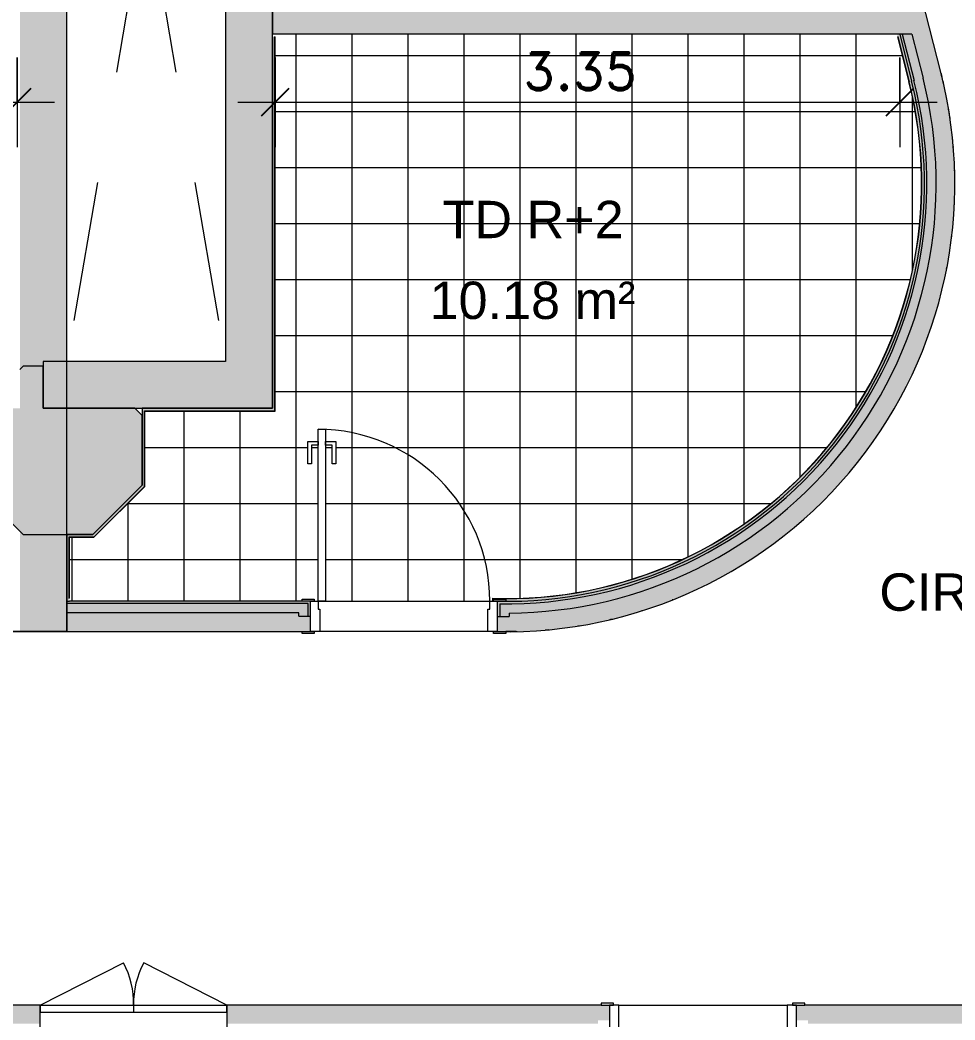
# Model space of a CAD drawing. Header units: metres. Extents: x -227.9 to -140, y 37.9 to 92.1.
# Drawn here: x -161.68 to -156.67, y 50.03 to 55.39 of the extents above; entities that cross this region are included whole.
import ezdxf

# ---------------------------------------------------------------- set-up
doc = ezdxf.new("R2010")
doc.units = ezdxf.units.M
doc.linetypes.add('JIS_02_0.7', pattern=[1.35, 0.75, -0.6])
for name, color, linetype, lineweight in [('A-ANNO-DIMS', 7, 'Continuous', 9), ('A-ANNO-DIMS-100', 7, 'Continuous', 9), ('A-AREA-IDEN', 7, 'Continuous', 9), ('A-DOOR', 7, 'Continuous', 5), ('A-FLOR', 7, 'Continuous', 5), ('A-FLOR-PATT', 7, 'Continuous', 5), ('A-WALL', 7, 'Continuous', 5), ('A-WALL-PATT', 7, 'Continuous', 13), ('I-WALL', 7, 'Continuous', 5), ('S-COLS', 7, 'Continuous', 5)]:
    doc.layers.add(name, color=color, linetype=linetype, lineweight=lineweight)
doc.layers.add('A-DETL', color=94, linetype='Continuous', lineweight=5, true_color=0x00a600)
doc.styles.add('Arial_1', font='arial.ttf', dxfattribs={"height": 0.2})
doc.styles.add('RomanD_B', font='', dxfattribs={"height": 0.2})
doc.styles.get('RomanD_B').set_extended_font_data('RomanD', bold=True)
doc.dimstyles.new('LAG-Romans_0_2', dxfattribs={"dimscale": 0.3048, "dimtxt": 0.200715, "dimasz": 0.492126, "dimexe": 0.787402, "dimexo": 0.0625, "dimgap": 0, "dimtad": 1, "dimrnd": 0.01, "dimzin": 0, "dimdsep": 46, "dimtxsty": 'RomanD_B', "dimblk1": 'OBLIQUE', "dimblk2": 'OBLIQUE', "dimsah": 1, "dimcen": 0.09, "dimdle": 0.656168, "dimazin": 0, "dimtfac": 1, "dimtdec": 4, "dimtix": 1, "dimtmove": 0, "dimatfit": 3, "dimfxl": 0.787402, "dimfxlon": 1, "dimtvp": 1, "dimtolj": 1, "dimtzin": 0, "dimarcsym": 2})

# ---------------------------------------------------------------- blocks, each defined once
blk = doc.blocks.new('LAG-C1030-PORTE-BAT 1 VANT-13PR_01 - LAG-C1030-PORTE-BAT 1 VANT-13PR_01_04F-90X210 CHAMBRE-15711706-MUC-LAG-PRO-PLA-ARC-TZN-N02-AG02Ec-Cote')
at = {"layer": 'A-DOOR'}
for p, q in [((0.3553, 1.0015), (0.3153, 1.0015)), ((0.3153, 1.0015), (0.3153, 0.0815)), ((0.3553, 0.0815), (0.3553, 1.0015)), ((0.2603, 0.9365), (0.2603, 0.8165)), ((0.3153, 0.9365), (0.2603, 0.9365)), ((0.2803, 0.8165), (0.2803, 0.9165)), ((0.2803, 0.9165), (0.3153, 0.9165)), ((0.3153, 0.9165), (0.3153, 0.9365)), ((0.4103, 0.9365), (0.3553, 0.9365)), ((0.3553, 0.9365), (0.3553, 0.9165)), ((0.3553, 0.9165), (0.3903, 0.9165)), ((0.3903, 0.9165), (0.3903, 0.8165)), ((0.4103, 0.8165), (0.4103, 0.9365)), ((0.2603, 0.8165), (0.2803, 0.8165)), ((0.3903, 0.8165), (0.4103, 0.8165)), ((0.3153, 0.0815), (0.3553, 0.0815))]:
    blk.add_line(p, q, dxfattribs=at)
at = {"layer": 'A-DOOR', "color": 9, "true_color": 0xc0c0c0}
for p, q in [((-0.5847, 0.0915), (-0.6497, 0.0915)), ((-0.6497, 0.0915), (-0.6497, 0.0815)), ((-0.6497, 0.0815), (-0.5847, 0.0815)), ((-0.6047, 0.0815), (-0.6047, -0.0815)), ((-0.5647, 0.0815), (-0.6047, 0.0815)), ((-0.5847, 0.0815), (-0.5847, 0.0915)), ((-0.5647, 0.0376), (-0.5647, 0.0815)), ((0.3953, 0.0815), (0.3553, 0.0815)), ((0.3553, 0.0815), (0.3553, 0.0376)), ((0.3753, 0.0915), (0.3753, 0.0815)), ((0.4403, 0.0915), (0.3753, 0.0915)), ((0.3753, 0.0815), (0.4403, 0.0815)), ((0.3953, -0.0815), (0.3953, 0.0815)), ((0.4403, 0.0815), (0.4403, 0.0915)), ((-0.5547, 0.0376), (-0.5647, 0.0376)), ((-0.5547, -0.0815), (-0.5547, 0.0376)), ((0.3553, 0.0376), (0.3453, 0.0376)), ((0.3453, 0.0376), (0.3453, -0.0815)), ((-0.5847, -0.0815), (-0.6497, -0.0815)), ((-0.6497, -0.0815), (-0.6497, -0.0915)), ((-0.6497, -0.0915), (-0.5847, -0.0915)), ((-0.6047, -0.0815), (-0.5547, -0.0815)), ((-0.5847, -0.0915), (-0.5847, -0.0815)), ((0.3453, -0.0815), (0.3953, -0.0815)), ((0.3753, -0.0815), (0.3753, -0.0915)), ((0.4403, -0.0815), (0.3753, -0.0815)), ((0.3753, -0.0915), (0.4403, -0.0915)), ((0.4403, -0.0915), (0.4403, -0.0815))]:
    blk.add_line(p, q, dxfattribs=at)
at = {"layer": 'A-DOOR'}
blk.add_arc((0.3553, 0.0815), 0.92, 90, 180, dxfattribs=at)
blk = doc.blocks.new('LAG-C1030-PORTE-INST-13PR_05_02F - LAG-C1030-PORTE-INST-13PR_05_02F-100x166-15159836-MUC-LAG-PRO-PLA-ARC-TZN-N02-AG02Ec-Cote')
at = {"layer": 'A-DOOR', "color": 9, "lineweight": 9, "true_color": 0xc0c0c0}
for p, q in [((-0.498, -0.0415), (-0.001, -0.0415)), ((-0.498, -0.0815), (-0.498, -0.0415)), ((-0.001, -0.0415), (-0.001, -0.0815)), ((0.001, -0.0415), (0.498, -0.0415)), ((0.001, -0.0815), (0.001, -0.0415)), ((0.498, -0.0415), (0.498, -0.0815)), ((-0.001, -0.0815), (-0.498, -0.0815)), ((0.498, -0.0815), (0.001, -0.0815))]:
    blk.add_line(p, q, dxfattribs=at)
at = {"layer": 'A-DOOR', "color": 9, "true_color": 0xc0c0c0}
for p, q in [((-0.5, -0.0815), (-0.0545, -0.3085)), ((0.5, -0.0815), (0.0545, -0.3085))]:
    blk.add_line(p, q, dxfattribs=at)
for centre, start, end in [((-0.4544, -0.0924), 331.6205, 1.3795), ((0.4544, -0.0924), 178.6205, 208.3795)]:
    blk.add_arc(centre, 0.4546, start, end, dxfattribs=at)
blk = doc.blocks.new('LAG-C1030-PORTE-BAT 1 VANT-13PR_01 - LAG-C1030-PORTE-BAT 1 VANT-13PR_01_03F-90X210-15711710-MUC-LAG-PRO-PLA-ARC-TZN-N02-AG02Ec-Cote')
at = {"layer": 'A-DOOR', "color": 9, "true_color": 0xc0c0c0}
for p, q in [((-0.6497, 0.0815), (-0.6497, 0.0915)), ((-0.6497, 0.0915), (-0.5847, 0.0915)), ((-0.5847, 0.0815), (-0.6497, 0.0815)), ((-0.6047, 0.0815), (-0.5547, 0.0815)), ((-0.6047, -0.0815), (-0.6047, 0.0815)), ((-0.5847, 0.0915), (-0.5847, 0.0815)), ((-0.5547, 0.0815), (-0.5547, -0.0376)), ((0.3453, 0.0815), (0.3953, 0.0815)), ((0.3453, -0.0376), (0.3453, 0.0815)), ((0.3753, 0.0915), (0.4403, 0.0915)), ((0.3753, 0.0815), (0.3753, 0.0915)), ((0.4403, 0.0815), (0.3753, 0.0815)), ((0.3953, 0.0815), (0.3953, -0.0815)), ((0.4403, 0.0915), (0.4403, 0.0815)), ((-0.5647, -0.0376), (-0.5647, -0.0815)), ((-0.5547, -0.0376), (-0.5647, -0.0376)), ((0.3553, -0.0376), (0.3453, -0.0376)), ((0.3553, -0.0815), (0.3553, -0.0376)), ((-0.6497, -0.0915), (-0.6497, -0.0815)), ((-0.6497, -0.0815), (-0.5847, -0.0815)), ((-0.5847, -0.0915), (-0.6497, -0.0915)), ((-0.5647, -0.0815), (-0.6047, -0.0815)), ((-0.5847, -0.0815), (-0.5847, -0.0915)), ((0.3953, -0.0815), (0.3553, -0.0815)), ((0.3753, -0.0815), (0.4403, -0.0815)), ((0.3753, -0.0915), (0.3753, -0.0815)), ((0.4403, -0.0915), (0.3753, -0.0915)), ((0.4403, -0.0815), (0.4403, -0.0915))]:
    blk.add_line(p, q, dxfattribs=at)
at = {"layer": 'A-DOOR'}
for p, q in [((0.3153, -0.0815), (0.3553, -0.0815)), ((0.3153, -1.0015), (0.3153, -0.0815)), ((0.3553, -0.0815), (0.3553, -1.0015)), ((0.2603, -0.8165), (0.2803, -0.8165)), ((0.2603, -0.9365), (0.2603, -0.8165)), ((0.2803, -0.8165), (0.2803, -0.9165)), ((0.3903, -0.8165), (0.4103, -0.8165)), ((0.3903, -0.9165), (0.3903, -0.8165)), ((0.4103, -0.8165), (0.4103, -0.9365)), ((0.3153, -0.9365), (0.2603, -0.9365)), ((0.2803, -0.9165), (0.3153, -0.9165)), ((0.3153, -0.9165), (0.3153, -0.9365)), ((0.3553, -0.9165), (0.3903, -0.9165)), ((0.3553, -0.9365), (0.3553, -0.9165)), ((0.4103, -0.9365), (0.3553, -0.9365)), ((0.3553, -1.0015), (0.3153, -1.0015))]:
    blk.add_line(p, q, dxfattribs=at)
blk.add_arc((0.3553, -0.0815), 0.92, 180, 270, dxfattribs=at)
blk = doc.blocks.new('DIMBLOCK93-MUC-LAG-PRO-PLA-ARC-TZN-N02-AG02Ec-Cote')
at = {"layer": 'A-ANNO-DIMS-100', "transparency": 16777216}
for p, q in [((-160.3124, 55.1891), (-160.3124, 54.7091)), ((-160.3124, 54.9491), (-160.3124, 55.1891)), ((-156.9674, 55.1891), (-156.9674, 54.7091)), ((-156.9674, 54.9491), (-156.9674, 55.1891)), ((-160.5124, 54.9491), (-156.7674, 54.9491))]:
    blk.add_line(p, q, dxfattribs=at)
at = {"layer": 'A-ANNO-DIMS-100', "lineweight": 25, "transparency": 16777216}
for p, q in [((-160.3124, 54.9491), (-160.2374, 55.0241)), ((-156.9674, 54.9491), (-156.8924, 55.0241)), ((-160.3124, 54.9491), (-160.3874, 54.8741)), ((-156.9674, 54.9491), (-157.0424, 54.8741))]:
    blk.add_line(p, q, dxfattribs=at)
at = {"layer": 'A-ANNO-DIMS-100', "color": 0, "transparency": 16777216, "insert": (-158.9834, 55.2147), "char_height": 0.2, "width": 0.824475, "attachment_point": 1, "rotation": 0, "line_spacing_factor": 1.146391, "style": 'RomanD_B'}
blk.add_mtext('3.35', dxfattribs=at)
blk = doc.blocks.new('_Oblique')
at = {"color": 0, "linetype": 'ByBlock', "lineweight": -2}
blk.add_line((-0.5, -0.5), (0.5, 0.5), dxfattribs=at)
blk = doc.blocks.new('DIMBLOCK119-MUC-LAG-PRO-PLA-ARC-TZN-N02-AG02Ec-Cote')
at = {"layer": 'A-ANNO-DIMS-100', "transparency": 16777216}
for p, q in [((-170.0511, 55.1891), (-170.0511, 54.7091)), ((-170.0511, 54.9491), (-170.0511, 55.1891)), ((-161.6939, 55.1891), (-161.6939, 54.7091)), ((-161.6939, 54.9491), (-161.6939, 55.1891)), ((-170.0511, 54.9491), (-161.4939, 54.9491))]:
    blk.add_line(p, q, dxfattribs=at)
at = {"layer": 'A-ANNO-DIMS-100', "lineweight": 25, "transparency": 16777216}
for p, q in [((-170.0511, 54.9491), (-169.9761, 55.0241)), ((-161.6939, 54.9491), (-161.6189, 55.0241)), ((-170.0511, 54.9491), (-170.1261, 54.8741)), ((-161.6939, 54.9491), (-161.7689, 54.8741))]:
    blk.add_line(p, q, dxfattribs=at)
at = {"layer": 'A-ANNO-DIMS-100', "color": 0, "transparency": 16777216, "insert": (-166.216, 55.2147), "char_height": 0.2, "width": 0.824475, "attachment_point": 1, "line_spacing_factor": 1.146391, "style": 'RomanD_B'}
blk.add_mtext('8.36', dxfattribs=at)

msp = doc.modelspace()

# ---------------------------------------------------------------- hatches: boundary and pattern name
at = {"layer": 'A-FLOR-PATT', "true_color": 0xc0c0c0}
h = msp.add_hatch(dxfattribs=at)
h.set_pattern_fill('FP_2', color=9, style=0, pattern_type=2)
h.set_pattern_definition([(0, (0, 0), (0, 0.3), []), (90, (0, 0), (-0.3, 0), [])])
h.paths.add_polyline_path([(-160.0826, 52.2766), (-159.1484, 52.2776), (-159.1482, 52.2926), (-158.9757, 52.2937), (-158.8192, 52.3058), (-158.6563, 52.3306), (-158.4957, 52.3674), (-158.3383, 52.416), (-158.1714, 52.4826), (-158.0364, 52.5474), (-157.8936, 52.6296), (-157.7527, 52.7256), (-157.6242, 52.828), (-157.5037, 52.9396), (-157.3917, 53.0597), (-157.2889, 53.1879), (-157.1958, 53.3232), (-157.111, 53.4691), (-157.0409, 53.6127), (-156.9799, 53.7652), (-156.93, 53.923), (-156.8919, 54.0854), (-156.8657, 54.2533), (-156.8526, 54.4093), (-156.851, 54.574), (-156.8629, 54.7477), (-156.8851, 54.9051), (-156.9206, 55.0688), (-156.9822, 55.3146), (-160.3274, 55.3146), (-160.3274, 55.3006), (-160.3124, 55.2996), (-160.3134, 53.2953), (-161.0103, 53.2953), (-161.0114, 52.8911), (-161.2843, 52.6198), (-161.4139, 52.6198), (-161.4139, 52.2776), (-160.1676, 52.2776), (-160.1676, 52.2876), (-160.1026, 52.2876), (-160.1026, 52.2776), (-160.0826, 52.2776)])
h.paths.add_polyline_path([(-160.0679, 52.2776), (-160.0826, 52.2776), (-160.0826, 53.1126), (-160.1176, 53.1126), (-160.1176, 53.0126), (-160.1376, 53.0126), (-160.1376, 53.1326), (-160.0826, 53.1326), (-160.0826, 53.1976), (-160.0426, 53.1976), (-160.0426, 53.1326), (-159.9876, 53.1326), (-159.9876, 53.0126), (-160.0076, 53.0126), (-160.0076, 53.1126), (-160.0426, 53.1126), (-160.0426, 52.2776)])
at = {"layer": 'A-WALL-PATT', "lineweight": 5, "true_color": 0xaaaaaa}
for points in [[(-161.6789, 52.1148), (-161.4289, 52.1148), (-161.4289, 58.7603), (-161.6789, 58.7603), (-161.6789, 52.3648)], [(-160.3274, 53.3103), (-160.3274, 58.7603), (-160.5774, 58.7603), (-160.5774, 53.3103)], [(-160.3274, 53.2963), (-160.3134, 53.2963), (-160.3134, 55.3006), (-160.3274, 55.2996), (-160.3274, 53.3103)], [(-156.9171, 55.0592), (-156.9035, 55.0627), (-156.9674, 55.3146), (-156.9818, 55.3146), (-156.938, 55.1417)], [(-159.1226, 52.2769), (-158.9579, 52.2792), (-158.7938, 52.2937), (-158.6312, 52.3202), (-158.471, 52.3586), (-158.3141, 52.4086), (-158.1612, 52.4701), (-158.0133, 52.5427), (-157.8712, 52.626), (-157.7355, 52.7195), (-157.6071, 52.8227), (-157.4867, 52.9351), (-157.3748, 53.056), (-157.2722, 53.1849), (-157.1793, 53.3209), (-157.0967, 53.4635), (-157.0248, 53.6117), (-156.964, 53.7648), (-156.9146, 53.922), (-156.8769, 54.0824), (-156.8512, 54.2451), (-156.8375, 54.4093), (-156.8359, 54.574), (-156.8477, 54.7477), (-156.869, 54.9016), (-156.9036, 55.0627), (-156.9171, 55.0592), (-156.8826, 54.8981), (-156.8601, 54.7349), (-156.8498, 54.5705), (-156.8517, 54.4058), (-156.8657, 54.2416), (-156.8919, 54.079), (-156.93, 53.9187), (-156.98, 53.7617), (-157.0414, 53.6088), (-157.1139, 53.4609), (-157.1972, 53.3188), (-157.2909, 53.1832), (-157.3943, 53.055), (-157.5069, 52.9347), (-157.6281, 52.8231), (-157.7603, 52.7187), (-157.8936, 52.6284), (-158.0364, 52.5463), (-158.1849, 52.475), (-158.3383, 52.4149), (-158.4957, 52.3663), (-158.6563, 52.3295), (-158.8192, 52.3047), (-158.9937, 52.2921), (-159.1482, 52.2916), (-159.1484, 52.2776), (-159.1426, 52.2776), (-159.1426, 52.2876), (-159.0776, 52.2876), (-159.0776, 52.2776), (-159.1226, 52.2776)], [(-160.5774, 53.3103), (-160.5774, 53.5603), (-161.5539, 53.5603), (-161.5539, 53.3103), (-161.0495, 53.3103)], [(-161.0254, 52.8786), (-161.0114, 52.8926), (-161.0113, 53.2963), (-161.0253, 53.2953), (-161.0254, 52.8984)], [(-160.3274, 53.2963), (-160.3274, 53.3103), (-161.0253, 53.3103), (-161.0253, 53.2963), (-161.0113, 53.2963)], [(-161.2833, 52.6208), (-161.0254, 52.8786), (-161.0254, 52.8984), (-161.3031, 52.6209)], [(-161.3031, 52.6209), (-161.2891, 52.6348), (-161.4289, 52.6349), (-161.4289, 52.6209), (-161.4149, 52.6209)], [(-161.4149, 52.2776), (-161.4149, 52.6209), (-161.4289, 52.6199), (-161.4289, 52.2776)]]:
    msp.add_hatch(color=253, dxfattribs=at).paths.add_polyline_path(points)
at = {"layer": 'I-WALL', "true_color": 0xaaaaaa}
h = msp.add_hatch(color=253, dxfattribs=at)
h.paths.add_polyline_path([(-156.8425, 55.0781), (-156.7455, 55.1027), (-157.7705, 59.1478), (-157.8495, 59.1278), (-157.834, 59.0668), (-157.8519, 59.0622), (-156.8945, 55.2835)])
h.paths.add_polyline_path([(-158.0951, 60.0972), (-158.0161, 60.1172), (-158.2818, 61.1661), (-158.3788, 61.1415), (-158.1285, 60.1537), (-158.1105, 60.1583), (-158.0983, 60.1098)])
h = msp.add_hatch(color=253, dxfattribs=at)
h.paths.add_polyline_path([(-156.8909, 55.0659), (-156.8425, 55.0781), (-156.9024, 55.3146), (-156.954, 55.3146), (-156.938, 55.2516)])
h.paths.add_polyline_path([(-156.9404, 55.4646), (-157.2889, 56.8401), (-157.3374, 56.8278), (-156.992, 55.4646)])
h.paths.add_polyline_path([(-157.3519, 56.885), (-157.3034, 56.8973), (-157.5645, 57.9277), (-157.6129, 57.9154), (-157.4891, 57.4268)])
h.paths.add_polyline_path([(-157.6274, 57.9726), (-157.5789, 57.9849), (-157.8519, 59.0622), (-157.834, 59.0668), (-157.8463, 59.1152), (-157.9127, 59.0984), (-157.658, 58.0931)])
h.paths.add_polyline_path([(-158.1647, 60.093), (-158.0983, 60.1098), (-158.1105, 60.1583), (-158.1285, 60.1537), (-158.3542, 61.0446), (-158.4027, 61.0323), (-158.1692, 60.1107)])
h = msp.add_hatch(color=253, dxfattribs=at)
h.paths.add_polyline_path([(-156.9035, 55.0627), (-156.8909, 55.0659), (-156.954, 55.3146), (-156.9674, 55.3146), (-156.938, 55.1987)])
h.paths.add_polyline_path([(-157.0054, 55.4646), (-156.992, 55.4646), (-157.3374, 56.8278), (-157.35, 56.8246), (-157.0953, 55.8194)])
h.paths.add_polyline_path([(-157.3645, 56.8818), (-157.3519, 56.885), (-157.6129, 57.9154), (-157.6255, 57.9122), (-157.5025, 57.4268)])
h.paths.add_polyline_path([(-157.64, 57.9694), (-157.6274, 57.9726), (-157.9127, 59.0984), (-157.8463, 59.1152), (-157.8495, 59.1278), (-157.9285, 59.1078), (-157.6437, 57.9839)])
h.paths.add_polyline_path([(-158.1741, 60.0772), (-158.0951, 60.0972), (-158.0983, 60.1098), (-158.1647, 60.093), (-158.3904, 60.9839), (-158.403, 60.9807), (-158.1788, 60.096)])
for points in [[(-158.5826, 55.3146), (-156.9024, 55.3146), (-156.9404, 55.4646), (-160.3274, 55.4646), (-160.3274, 55.3146), (-158.7882, 55.3146)], [(-156.9181, 55.059), (-156.9171, 55.0592), (-156.938, 55.1376)], [(-159.1226, 52.1147), (-158.9803, 52.1151), (-158.8098, 52.1277), (-158.6407, 52.1524), (-158.4738, 52.1891), (-158.3099, 52.2375), (-158.1499, 52.2975), (-157.9945, 52.3688), (-157.8446, 52.4509), (-157.701, 52.5435), (-157.5643, 52.646), (-157.4352, 52.7581), (-157.3144, 52.879), (-157.2026, 53.0082), (-157.1002, 53.1451), (-157.0079, 53.2889), (-156.926, 53.4389), (-156.8549, 53.5944), (-156.7952, 53.7545), (-156.7469, 53.9184), (-156.7105, 54.0854), (-156.686, 54.2546), (-156.6737, 54.425), (-156.6735, 54.5959), (-156.6854, 54.7664), (-156.7095, 54.9356), (-156.7456, 55.1027), (-156.8425, 55.0781), (-156.8074, 54.9151), (-156.7841, 54.7477), (-156.7731, 54.5834), (-156.7741, 54.4166), (-156.7871, 54.2503), (-156.8122, 54.0854), (-156.8492, 53.9227), (-156.8978, 53.7632), (-156.9579, 53.6076), (-157.0291, 53.4567), (-157.111, 53.3114), (-157.2033, 53.1725), (-157.3054, 53.0406), (-157.4168, 52.9164), (-157.5369, 52.8006), (-157.665, 52.6939), (-157.8006, 52.5967), (-157.9429, 52.5096), (-158.0911, 52.433), (-158.2444, 52.3674), (-158.4021, 52.313), (-158.5633, 52.2703), (-158.7273, 52.2393), (-158.893, 52.2203), (-159.0596, 52.2134), (-159.0596, 52.1949), (-159.1226, 52.1954)], [(-159.1096, 52.1951), (-159.1096, 52.2636), (-158.9445, 52.2669), (-158.7801, 52.2823), (-158.6172, 52.3098), (-158.4568, 52.3491), (-158.2996, 52.4), (-158.1467, 52.4624), (-157.9987, 52.5358), (-157.8566, 52.6199), (-157.7209, 52.7141), (-157.5926, 52.8181), (-157.4722, 52.9312), (-157.3605, 53.0528), (-157.2579, 53.1823), (-157.1652, 53.319), (-157.0827, 53.4621), (-157.011, 53.6108), (-156.9503, 53.7645), (-156.9011, 53.9221), (-156.8636, 54.083), (-156.838, 54.2462), (-156.8244, 54.4108), (-156.8229, 54.5759), (-156.8346, 54.7477), (-156.8563, 54.9044), (-156.891, 55.0658), (-156.9036, 55.0627), (-156.869, 54.9016), (-156.8464, 54.7384), (-156.8359, 54.574), (-156.8375, 54.4093), (-156.8512, 54.2451), (-156.8769, 54.0824), (-156.9146, 53.922), (-156.964, 53.7648), (-157.0248, 53.6117), (-157.0967, 53.4635), (-157.1793, 53.3209), (-157.2722, 53.1849), (-157.3748, 53.056), (-157.4867, 52.9351), (-157.6071, 52.8227), (-157.7355, 52.7195), (-157.8712, 52.626), (-158.0133, 52.5427), (-158.1714, 52.466), (-158.3141, 52.4086), (-158.471, 52.3586), (-158.6312, 52.3202), (-158.7938, 52.2937), (-158.9579, 52.2792), (-159.1226, 52.2769), (-159.1226, 52.1954), (-159.1161, 52.1952)], [(-159.0596, 52.1949), (-159.0596, 52.2134), (-158.893, 52.2203), (-158.7273, 52.2393), (-158.5633, 52.2703), (-158.4021, 52.313), (-158.2444, 52.3674), (-158.0911, 52.433), (-157.9429, 52.5096), (-157.7897, 52.6045), (-157.665, 52.6939), (-157.5369, 52.8006), (-157.4168, 52.9164), (-157.3054, 53.0406), (-157.2033, 53.1725), (-157.111, 53.3114), (-157.0291, 53.4567), (-156.9579, 53.6076), (-156.8978, 53.7632), (-156.8492, 53.9227), (-156.8122, 54.0854), (-156.7871, 54.2503), (-156.7741, 54.4166), (-156.7731, 54.5834), (-156.7843, 54.7499), (-156.8074, 54.9151), (-156.8425, 55.0781), (-156.891, 55.0658), (-156.8563, 54.9044), (-156.8336, 54.7408), (-156.8229, 54.5759), (-156.8244, 54.4108), (-156.838, 54.2462), (-156.8636, 54.083), (-156.9011, 53.9221), (-156.9503, 53.7645), (-157.011, 53.6108), (-157.0827, 53.4621), (-157.1652, 53.319), (-157.2579, 53.1823), (-157.3605, 53.0528), (-157.4722, 52.9312), (-157.5926, 52.8181), (-157.7209, 52.7141), (-157.8566, 52.6199), (-157.9987, 52.5358), (-158.1467, 52.4624), (-158.2996, 52.4), (-158.4568, 52.3491), (-158.6172, 52.3098), (-158.7801, 52.2823), (-158.9445, 52.2669), (-159.1096, 52.2636), (-159.1096, 52.1951), (-159.0846, 52.1949)], [(-159.1482, 52.2916), (-158.9835, 52.2921), (-158.8192, 52.3047), (-158.6563, 52.3295), (-158.4957, 52.3663), (-158.3383, 52.4149), (-158.1714, 52.4814), (-158.0364, 52.5463), (-157.8936, 52.6284), (-157.7572, 52.7208), (-157.6281, 52.8231), (-157.5069, 52.9347), (-157.3943, 53.055), (-157.2909, 53.1832), (-157.1972, 53.3188), (-157.1139, 53.4609), (-157.0414, 53.6088), (-156.98, 53.7617), (-156.93, 53.9187), (-156.8919, 54.079), (-156.8657, 54.2416), (-156.8517, 54.4058), (-156.8498, 54.5705), (-156.8619, 54.7477), (-156.8826, 54.8981), (-156.8836, 54.898), (-156.8611, 54.7348), (-156.8508, 54.5705), (-156.8527, 54.4058), (-156.8667, 54.2417), (-156.8929, 54.0792), (-156.931, 53.919), (-156.9809, 53.762), (-157.0423, 53.6092), (-157.1148, 53.4614), (-157.1981, 53.3193), (-157.2917, 53.1838), (-157.395, 53.0556), (-157.5076, 52.9354), (-157.6287, 52.8239), (-157.7603, 52.7199), (-157.8941, 52.6292), (-158.0369, 52.5472), (-158.1853, 52.4759), (-158.3387, 52.4158), (-158.496, 52.3673), (-158.6565, 52.3305), (-158.8193, 52.3057), (-158.9937, 52.2931), (-159.1482, 52.2926)], [(-160.3134, 53.2963), (-160.3124, 53.2963), (-160.3134, 54.2119)], [(-161.0114, 52.8926), (-161.0104, 52.8936), (-161.0113, 53.1403)], [(-161.4149, 52.2916), (-161.4139, 52.2926), (-161.4149, 52.6045)], [(-161.2843, 52.6198), (-161.2833, 52.6208), (-161.3041, 52.6199)], [(-160.1226, 52.1961), (-160.1226, 52.2776), (-161.4289, 52.2776), (-161.4289, 52.2646), (-160.1356, 52.2646), (-160.1356, 52.1961)], [(-160.1356, 52.1961), (-160.1356, 52.2646), (-161.4289, 52.2646), (-161.4289, 52.2146), (-160.1856, 52.2146), (-160.1856, 52.1961)], [(-160.1226, 52.1146), (-160.1226, 52.1961), (-160.1856, 52.1961), (-160.1856, 52.2146), (-161.4289, 52.2146), (-161.4289, 52.1146), (-160.1676, 52.1146)]]:
    msp.add_hatch(color=253, dxfattribs=at).paths.add_polyline_path(points)
h = msp.add_hatch(color=253, dxfattribs=at)
h.paths.add_polyline_path([(-155.2206, 50.0135), (-155.0756, 50.0135), (-155.0756, 50.032), (-155.0126, 50.032), (-155.0126, 50.1135), (-155.4841, 50.1135), (-155.4841, 50.0135), (-155.2934, 50.0135)])
h.paths.add_polyline_path([(-153.9496, 50.0135), (-153.9046, 50.0135), (-153.9046, 50.1135), (-154.0126, 50.1135), (-154.0126, 50.032), (-153.9496, 50.032)])
h.paths.add_polyline_path([(-156.9255, 50.0135), (-156.4841, 50.0135), (-156.4841, 50.1135), (-157.521, 50.1135), (-157.521, 50.032), (-157.458, 50.032), (-157.458, 50.0135), (-156.938, 50.0135)])
h.paths.add_polyline_path([(-158.6825, 50.0135), (-158.584, 50.0135), (-158.584, 50.032), (-158.521, 50.032), (-158.521, 50.1135), (-160.5703, 50.1135), (-160.5703, 50.0135), (-158.8325, 50.0135)])
h.paths.add_polyline_path([(-161.6203, 50.0135), (-161.5703, 50.0135), (-161.5703, 50.1135), (-167.2053, 50.1135), (-167.2053, 50.032), (-167.1423, 50.032), (-167.1423, 50.0135), (-161.7203, 50.0135)])
h.paths.add_polyline_path([(-168.4125, 50.0135), (-168.2683, 50.0135), (-168.2683, 50.032), (-168.2053, 50.032), (-168.2053, 50.1135), (-169.8891, 50.1135), (-169.8891, 50.0135), (-169.2724, 50.0135)])
at = {"layer": 'S-COLS', "true_color": 0x808080}
msp.add_hatch(color=8, dxfattribs=at).paths.add_polyline_path([(-161.2891, 52.6348), (-161.0254, 52.8984), (-161.0253, 53.2712), (-161.0644, 53.3103), (-161.5539, 53.3103), (-161.5539, 53.5349), (-161.6616, 53.535), (-161.6789, 53.5177), (-161.6789, 53.3103), (-161.8864, 53.3103), (-161.9253, 53.2715), (-161.9254, 52.8987), (-161.6619, 52.635)])

# ---------------------------------------------------------------- linework, layer by layer
at = {"layer": 'A-DETL', "color": 7, "linetype": 'JIS_02_0.7'}
for p, q in [((-160.5774, 58.5103), (-161.4289, 53.5603)), ((-161.4289, 58.5103), (-160.5774, 53.5603))]:
    msp.add_line(p, q, dxfattribs=at)
at = {"layer": 'A-FLOR'}
for p, q in [((-156.7455, 55.1027), (-156.7429, 55.0924)), ((-160.0826, 52.2766), (-159.1626, 52.2766)), ((-158.1829, 52.2851), (-158.1856, 52.284)), ((-161.4289, 52.1146), (-169.7891, 52.1146)), ((-159.1726, 52.1146), (-160.0726, 52.1146)), ((-159.0218, 52.1146), (-159.0776, 52.1146)), ((-158.471, 50.1135), (-157.571, 50.1135))]:
    msp.add_line(p, q, dxfattribs=at)
for start, end in [(12.0639, 13.9304), (8.3659, 9.9484), (4.5958, 5.8192), (0.7675, 1.6908), (356.8912, 357.5632), (352.9744, 353.4367), (349.0231, 349.3114), (345.0421, 345.17), (287.5115, 287.6869), (283.3286, 283.6008), (271.2149, 271.3615), (274.9485, 275.4381), (279.1407, 279.5179)]:
    msp.add_arc((-159.0727, 54.5145), 2.4004, start, end, dxfattribs=at)
at = {"layer": 'A-WALL', "lineweight": 15}
for p, q in [((-160.3274, 53.3103), (-160.3274, 58.7603)), ((-161.4289, 52.1148), (-161.4289, 58.5103)), ((-160.5774, 58.5103), (-160.5774, 53.5603)), ((-160.5774, 53.5603), (-161.5539, 53.5603)), ((-161.5539, 53.5603), (-161.5539, 53.5349)), ((-161.0644, 53.3103), (-160.5774, 53.3103)), ((-160.5774, 53.3103), (-160.3274, 53.3103)), ((-169.8391, 52.1146), (-161.6789, 52.1148)), ((-161.6789, 52.1148), (-161.4289, 52.1148))]:
    msp.add_line(p, q, dxfattribs=at)
at = {"layer": 'A-WALL'}
for p, q in [((-160.3134, 53.2953), (-160.3134, 55.3006)), ((-156.9783, 55.3006), (-156.9171, 55.0592)), ((-156.9024, 55.3146), (-156.9674, 55.3146)), ((-156.954, 55.3146), (-156.8909, 55.0659)), ((-156.9024, 55.3146), (-156.8425, 55.0781)), ((-161.0114, 52.8911), (-161.0113, 53.2963)), ((-161.0113, 53.2963), (-160.3124, 53.2963)), ((-161.2843, 52.6198), (-161.0104, 52.8936)), ((-161.4149, 52.6209), (-161.2819, 52.6208)), ((-161.4149, 52.2916), (-161.4149, 52.6209)), ((-160.1676, 52.2776), (-161.4139, 52.2776)), ((-160.1356, 52.2646), (-161.4289, 52.2646)), ((-160.1356, 52.1961), (-160.1356, 52.2646)), ((-159.1096, 52.2636), (-159.1096, 52.1951)), ((-160.1856, 52.2146), (-161.4289, 52.2146)), ((-160.1856, 52.1961), (-160.1856, 52.2146)), ((-160.1856, 52.1961), (-160.1226, 52.1961)), ((-159.0596, 52.2134), (-159.0596, 52.1949))]:
    msp.add_line(p, q, dxfattribs=at)
at = {"layer": 'A-WALL', "lineweight": 9}
for p, q in [((-161.5539, 53.5349), (-161.5539, 53.3103)), ((-161.5539, 53.3103), (-161.0644, 53.3103))]:
    msp.add_line(p, q, dxfattribs=at)
at = {"layer": 'A-WALL'}
for centre, radius, start, end in [((-159.072, 54.5132), 2.2229, 268.0349, 14.2178), ((-159.072, 54.5132), 2.2369, 268.7024, 14.2178), ((-159.072, 54.5132), 2.2369, 268.7024, 14.2178), ((-159.072, 54.5132), 2.2499, 269.041, 14.2178), ((-159.072, 54.5132), 2.2999, 270.3075, 14.2178), ((-159.0689, 54.6732), 2.4784, 268.7584, 269.059), ((-159.0718, 54.5405), 2.3457, 269.0766, 270.2979)]:
    msp.add_arc(centre, radius, start, end, dxfattribs=at)
at = {"layer": 'I-WALL', "lineweight": 13}
for p, q in [((-156.7455, 55.1027), (-157.7594, 59.1042)), ((-160.3274, 55.4646), (-160.3274, 55.3146)), ((-156.9674, 55.3146), (-160.3274, 55.3146)), ((-160.3274, 55.2996), (-160.3274, 53.3103)), ((-160.3124, 53.2953), (-160.3124, 55.2996)), ((-156.9791, 55.2996), (-156.9181, 55.059)), ((-156.9674, 55.3146), (-156.9035, 55.0627)), ((-161.0253, 53.3103), (-161.0254, 52.8984)), ((-160.3274, 53.3103), (-161.0253, 53.3103)), ((-161.0104, 52.8921), (-161.0103, 53.2953)), ((-161.0103, 53.2953), (-160.3124, 53.2953)), ((-161.0254, 52.8984), (-161.2891, 52.6348)), ((-161.2829, 52.6198), (-161.0104, 52.8921)), ((-161.2891, 52.6348), (-161.4289, 52.6349)), ((-161.4289, 52.6349), (-161.4289, 52.2776)), ((-161.4139, 52.6199), (-161.2829, 52.6198)), ((-161.4139, 52.2926), (-161.4139, 52.6199)), ((-161.4289, 52.2776), (-161.4289, 52.1146)), ((-161.4289, 52.2776), (-161.4139, 52.2776)), ((-159.1482, 52.2926), (-159.1484, 52.2776)), ((-161.4289, 52.1146), (-160.1676, 52.1146)), ((-161.5703, 50.1135), (-167.1603, 50.1135)), ((-161.5703, 49.9505), (-161.5703, 50.1135)), ((-158.566, 50.1135), (-160.5703, 50.1135)), ((-160.5703, 50.1135), (-160.5703, 49.9505)), ((-156.4841, 50.1135), (-157.476, 50.1135))]:
    msp.add_line(p, q, dxfattribs=at)
at = {"layer": 'I-WALL'}
for p, q in [((-161.5703, 50.1135), (-161.5683, 50.1135)), ((-161.0713, 50.1135), (-161.0693, 50.1135)), ((-160.5723, 50.1135), (-160.5703, 50.1135))]:
    msp.add_line(p, q, dxfattribs=at)
at = {"layer": 'I-WALL', "lineweight": 13}
for radius, start in [(2.2219, 268.0345), (2.3999, 268.7898)]:
    msp.add_arc((-159.072, 54.5132), radius, start, 14.2178, dxfattribs=at)
at = {"layer": 'S-COLS', "color": 8, "lineweight": 15, "true_color": 0x7f7f7f}
for p, q in [((-161.6616, 53.535), (-161.6789, 53.5177)), ((-161.5539, 53.5349), (-161.6616, 53.535)), ((-161.0253, 53.2712), (-161.0644, 53.3103)), ((-161.0254, 52.8984), (-161.0253, 53.2712)), ((-161.9254, 52.8987), (-161.6619, 52.635)), ((-161.2891, 52.6348), (-161.0254, 52.8984)), ((-161.6619, 52.635), (-161.2891, 52.6348))]:
    msp.add_line(p, q, dxfattribs=at)
at = {"layer": 'S-COLS', "color": 8, "lineweight": 18, "true_color": 0x7f7f7f}
for p, q in [((-161.5539, 53.3103), (-161.5539, 53.5349)), ((-161.0644, 53.3103), (-161.5539, 53.3103))]:
    msp.add_line(p, q, dxfattribs=at)

# ---------------------------------------------------------------- block references
at = {"layer": 'A-DOOR', "rotation": 180}
for name, p in [('LAG-C1030-PORTE-BAT 1 VANT-13PR_01 - LAG-C1030-PORTE-BAT 1 VANT-13PR_01_03F-90X210-15711710-MUC-LAG-PRO-PLA-ARC-TZN-N02-AG02Ec-Cote', (-159.7273, 52.1961)), ('LAG-C1030-PORTE-BAT 1 VANT-13PR_01 - LAG-C1030-PORTE-BAT 1 VANT-13PR_01_04F-90X210 CHAMBRE-15711706-MUC-LAG-PRO-PLA-ARC-TZN-N02-AG02Ec-Cote', (-158.1256, 50.032))]:
    msp.add_blockref(name, p, dxfattribs=at)
at = {"layer": 'A-DOOR', "color": 9, "true_color": 0xc0c0c0, "rotation": 180}
msp.add_blockref('LAG-C1030-PORTE-INST-13PR_05_02F - LAG-C1030-PORTE-INST-13PR_05_02F-100x166-15159836-MUC-LAG-PRO-PLA-ARC-TZN-N02-AG02Ec-Cote', (-161.0703, 50.032), dxfattribs=at)

# ---------------------------------------------------------------- texts
at = {"layer": 'A-AREA-IDEN', "color": 164, "true_color": 0x0029a5, "char_height": 0.2, "attachment_point": 1, "style": 'Arial_1'}
for s, insert, width in [('TD R+2', (-159.416, 54.4212), 1.194514), ('10.18 m²', (-159.4855, 53.9884), 1.362869), ('CIRCULATION', (-157.0766, 52.4257), 2.332911)]:
    msp.add_mtext(s, dxfattribs=dict(at, insert=insert, width=width))

# ---------------------------------------------------------------- dimensions: what is measured, and where the dimension line sits
at = {"layer": 'A-ANNO-DIMS'}
dim = msp.add_linear_dim(base=(-161.6939, 54.9491), p1=(-170.0511, 55.1891), p2=(-161.6939, 55.1891), dimstyle='LAG-Romans_0_2', override={"dimpost": '<>', "dimfxl": 8.357279}, dxfattribs=at)
dim.commit()
dim.dimension.update_dxf_attribs({"geometry": 'DIMBLOCK119-MUC-LAG-PRO-PLA-ARC-TZN-N02-AG02Ec-Cote', "text_midpoint": (-165.8725, 55.0491)})
dim = msp.add_linear_dim(base=(-156.96739, 54.94907), p1=(-160.3124, 55.18907), p2=(-156.96739, 55.18907), angle=0, dimstyle='LAG-Romans_0_2', override={"dimpost": '<>', "dimfxl": 3.345018}, dxfattribs=at)
dim.commit()
dim.dimension.update_dxf_attribs({"geometry": 'DIMBLOCK93-MUC-LAG-PRO-PLA-ARC-TZN-N02-AG02Ec-Cote', "text_midpoint": (-158.63989, 55.04907)})

doc.saveas('drawing.dxf')
